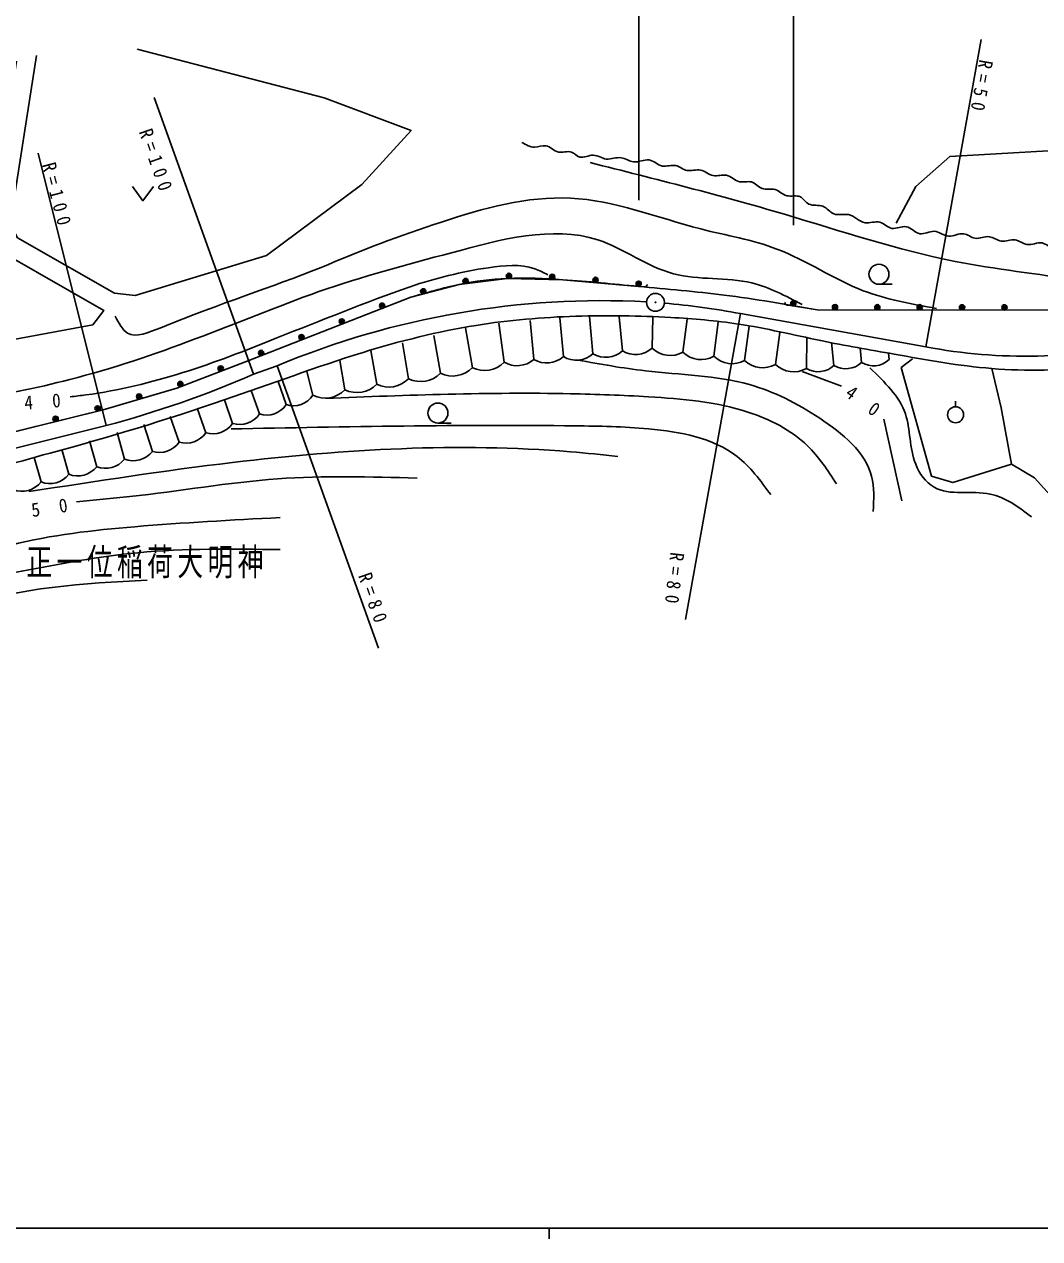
# Model space of a CAD drawing. Units: millimetres, scale not verified. Extents: x 40000 to 680000, y 20000 to 380000.
# Drawn here: x 118138 to 214580, y 204000 to 319343 of the extents above; entities that cross this region are included whole.
import ezdxf

# ---------------------------------------------------------------- set-up
doc = ezdxf.new("R2010")
doc.units = ezdxf.units.MM
doc.header["$LTSCALE"] = 1000
doc.layers.add('M-BGD', color=7, linetype='Continuous', lineweight=25)
doc.layers.add('M-TTL-BAND', color=7, linetype='Continuous', lineweight=25)
doc.styles.add('ＭＳ ゴシック', font='')
doc.styles.get('ＭＳ ゴシック').set_extended_font_data('MS Gothic')

msp = doc.modelspace()

# ---------------------------------------------------------------- linework, layer by layer
at = {"layer": 'M-BGD'}
for p, q in [((176513, 328497), (176513, 302632)), ((191210, 300270), (191210, 328497)), ((203764, 288706), (209007, 317882)), ((139908, 286100), (130487, 312390)), ((125902, 281225), (119461, 307088)), ((154857, 293411), (159457, 294634)), ((159457, 294634), (164001, 295198)), ((164001, 295198), (169296, 295085)), ((169296, 295085), (176469, 294447)), ((176469, 294447), (176967, 294402)), ((199316, 294653), (200566, 294653)), ((139461, 287403), (154857, 293411)), ((186147, 291872), (180924, 262810)), ((186147, 291872), (203764, 288706)), ((190650, 292668), (191144, 292591)), ((191144, 292591), (193433, 292231)), ((193433, 292231), (218335, 292193)), ((163720, 287254), (163225, 290950)), ((166529, 287521), (166178, 291221)), ((169338, 287787), (168988, 291478)), ((172147, 288053), (171811, 291602)), ((174956, 288320), (174649, 291563)), ((177765, 288586), (177820, 291519)), ((180696, 288199), (181111, 291343)), ((183626, 287811), (184055, 291058)), ((186556, 287424), (186985, 290667)), ((157666, 286205), (157044, 289793)), ((160693, 286729), (160038, 290509)), ((189486, 287036), (189889, 290083)), ((192416, 286649), (192452, 289568)), ((151612, 285155), (151056, 288359)), ((154639, 285680), (154050, 289076)), ((195040, 286931), (194805, 289112)), ((197663, 287214), (197513, 288612)), ((132636, 284790), (139461, 287403)), ((148585, 284631), (148100, 287425)), ((200287, 287496), (200220, 288113)), ((139908, 286100), (142168, 286909)), ((142168, 286909), (151780, 260086)), ((145557, 284106), (144974, 286357)), ((192024, 286377), (195749, 284972)), ((143015, 283218), (142244, 285424)), ((125632, 282728), (132636, 284790)), ((140472, 282330), (139696, 284553)), ((113187, 279660), (125632, 282728)), ((135387, 280554), (134570, 282893)), ((137929, 281442), (137147, 283682)), ((206590, 283018), (206590, 283538)), ((132844, 279666), (131992, 282105)), ((157425, 281470), (158675, 281470)), ((199782, 281839), (201494, 274077)), ((109879, 277234), (125902, 281225)), ((127657, 278052), (126966, 280568)), ((130301, 278778), (129502, 281343)), ((125014, 277325), (124343, 279766)), ((119727, 275872), (119090, 278190)), ((122370, 276599), (121720, 278964))]:
    msp.add_line(p, q, dxfattribs=at)
for points in [[(119283, 316377), (116786, 300364), (117492, 299061), (126720, 293796), (128674, 293579), (141135, 297382), (150200, 304113), (154868, 309270), (146618, 312364), (128867, 316978)], [(101533, 310026), (102673, 290756), (103759, 285762), (110598, 288205), (124657, 290810), (125689, 292168), (116135, 297650), (114941, 299767), (117384, 315835)], [(200945, 300440), (202813, 303927), (206051, 306791), (260470, 309905), (264331, 309531), (264704, 308659), (262712, 305173), (256361, 300191)], [(128411, 303936), (129411, 302576), (130411, 303936)], [(177288, 294625), (177285, 294585), (177259, 294527), (177225, 294480), (177171, 294434), (177118, 294409), (177047, 294395), (176967, 294402)], [(193433, 292231), (218335, 292193), (229904, 293132), (237667, 294144)], [(97454, 274566), (105619, 277470), (113293, 279691), (125632, 282728), (132636, 284790), (139461, 287403), (154857, 293411)], [(190650, 292668), (190571, 292681), (190523, 292698), (190468, 292737), (190433, 292773), (190410, 292817), (190390, 292881), (190387, 292932), (190392, 292962)], [(202483, 287581), (201427, 286752), (204292, 276425), (206327, 275822), (211905, 277555), (214091, 276274), (217332, 272656), (218840, 272204), (230749, 274013), (230599, 287204)], [(211905, 277555), (210925, 282907), (210040, 286648)]]:
    msp.add_lwpolyline(points, dxfattribs=at)
for centre, radius in [((199316, 295603), 950), ((164168, 295444), 250), ((164168, 295444), 150), ((164168, 295444), 50), ((168279, 295357), 250), ((168279, 295357), 150), ((168279, 295357), 50), ((172396, 295060), 250), ((156027, 293981), 250), ((156027, 293981), 150), ((160050, 294960), 250), ((160050, 294960), 150), ((160050, 294960), 50), ((172396, 295060), 150), ((172396, 295060), 50), ((176491, 294696), 250), ((176491, 294696), 150), ((176491, 294696), 50), ((156027, 293981), 50), ((178083, 292934), 850), ((191182, 292838), 250), ((191182, 292838), 150), ((152125, 292614), 250), ((152125, 292614), 150), ((152125, 292614), 50), ((178083, 292934), 34), ((191182, 292838), 50), ((195138, 292478), 250), ((195138, 292478), 150), ((195138, 292478), 50), ((199161, 292472), 250), ((199161, 292472), 150), ((199161, 292472), 50), ((203184, 292466), 250), ((203184, 292466), 150), ((203184, 292466), 50), ((207206, 292460), 250), ((207206, 292460), 150), ((207206, 292460), 50), ((211229, 292454), 250), ((211229, 292454), 150), ((211229, 292454), 50), ((148294, 291119), 250), ((148294, 291119), 150), ((148294, 291119), 50), ((144464, 289624), 250), ((144464, 289624), 150), ((144464, 289624), 50), ((140633, 288129), 250), ((140633, 288129), 150), ((140633, 288129), 50), ((136798, 286651), 250), ((136798, 286651), 150), ((136798, 286651), 50), ((132958, 285181), 250), ((132958, 285181), 150), ((132958, 285181), 50), ((129043, 283993), 250), ((129043, 283993), 150), ((129043, 283993), 50), ((125104, 282855), 250), ((125104, 282855), 150), ((125104, 282855), 50), ((157425, 282420), 950), ((206590, 282258), 760), ((121112, 281871), 250), ((121112, 281871), 150), ((121112, 281871), 50)]:
    msp.add_circle(centre, radius, dxfattribs=at)
for centre, radius, start, end in [((173013, 213095), 80000, 86.97464, 112.67819), ((171684, 213190), 80000, 79.58446, 84.80284), ((176183, 290326), 2351, 238.54712, 312.28693), ((179489, 290346), 2463, 225.5975, 299.3373), ((213144, 337818), 50000, 259.18724, 283.59581), ((161846, 289070), 2610, 243.77345, 315.89368), ((164947, 289260), 2351, 238.54712, 312.28693), ((167756, 289526), 2351, 238.54712, 312.28693), ((170565, 289793), 2351, 238.54712, 312.28693), ((173374, 290059), 2351, 238.54712, 312.28693), ((182419, 289958), 2463, 225.5975, 299.3373), ((185349, 289571), 2463, 225.5975, 299.3373), ((188279, 289183), 2463, 225.5975, 299.3373), ((196163, 288821), 2199, 239.27673, 313.01653), ((198787, 289104), 2199, 239.27673, 313.01653), ((100125, 377846), 100000, 284.93733, 293.44247), ((155792, 288021), 2610, 243.77345, 315.89368), ((158819, 288546), 2610, 243.77345, 315.89368), ((191210, 288796), 2463, 225.5975, 299.3373), ((193540, 288539), 2199, 239.27673, 313.01653), ((149738, 286972), 2610, 243.77345, 315.89368), ((152765, 287496), 2610, 243.77345, 315.89368), ((143694, 285357), 2244, 252.37962, 326.11942), ((146711, 286447), 2610, 243.77345, 315.89368), ((141151, 284469), 2244, 252.37962, 326.11942), ((136066, 282693), 2244, 252.37962, 326.11942), ((138609, 283581), 2244, 252.37962, 326.11942), ((133523, 281805), 2244, 252.37962, 326.11942), ((130980, 280917), 2244, 252.37962, 326.11942), ((125851, 279451), 2285, 248.49619, 322.23598), ((128495, 280178), 2285, 248.49619, 322.23598), ((123208, 278725), 2285, 248.49619, 322.23598), ((117920, 277272), 2285, 248.49619, 322.23598), ((120564, 277998), 2285, 248.49619, 322.23598)]:
    msp.add_arc(centre, radius, start, end, dxfattribs=at)
for points, knots in [([(165398, 308127), (165786, 307899), (166174, 307670), (166595, 307678), (166957, 307685), (167344, 307867), (167686, 307807), (168097, 307734), (168443, 307313), (168862, 307208), (169259, 307128), (169722, 307330), (170102, 307208), (170382, 307103), (170619, 306824), (170894, 306737), (171283, 306632), (171747, 306907), (172177, 306909), (172603, 306892), (172997, 306604), (173417, 306545), (173880, 306505), (174370, 306730), (174828, 306673), (175228, 306606), (175603, 306318), (176004, 306267), (176487, 306225), (177011, 306526), (177480, 306459), (177914, 306378), (178299, 305975), (178742, 305882), (179151, 305815), (179608, 306005), (180014, 305929), (180378, 305845), (180699, 305545), (181062, 305459), (181478, 305377), (181949, 305572), (182367, 305502), (182783, 305413), (183147, 305055), (183564, 304967), (183977, 304899), (184442, 305090), (184847, 305010), (185272, 304905), (185627, 304492), (186059, 304389), (186423, 304317), (186841, 304458), (187193, 304367), (187561, 304255), (187854, 303884), (188219, 303747), (188603, 303619), (189065, 303742), (189460, 303640), (189844, 303519), (190159, 303173), (190550, 303063), (190972, 302963), (191482, 303128), (191855, 302956), (192148, 302805), (192353, 302439), (192646, 302271), (193035, 302072), (193575, 302215), (193993, 302058), (194372, 301896), (194651, 301484), (195020, 301330), (195435, 301182), (195956, 301349), (196410, 301266), (196976, 301136), (197436, 300603), (197994, 300497), (198448, 300435), (198961, 300647), (199406, 300539), (199802, 300423), (200142, 300045), (200539, 299962), (200972, 299893), (201472, 300180), (201908, 300112), (202361, 300018), (202745, 299534), (203191, 299449), (203622, 299390), (204107, 299697), (204559, 299684), (205027, 299645), (205462, 299259), (205928, 299213), (206398, 299191), (206899, 299506), (207361, 299449), (207726, 299386), (208065, 299089), (208434, 299021), (208869, 298960), (209344, 299216), (209781, 299171), (210177, 299112), (210540, 298805), (210936, 298743), (211360, 298696), (211820, 298925), (212241, 298871), (212630, 298804), (212984, 298490), (213374, 298422), (213838, 298362), (214353, 298646), (214807, 298572), (215208, 298488), (215560, 298121), (215962, 298016), (216441, 297913), (216989, 298175), (217480, 298101), (217886, 298023), (218253, 297716), (218656, 297631), (219129, 297552), (219647, 297773), (220132, 297716), (220547, 297653), (220940, 297386), (221350, 297353), (221756, 297336), (222177, 297547), (222591, 297545), (223092, 297525), (223587, 297185), (224066, 297182), (224655, 297205), (225215, 297741), (225822, 297823), (226297, 297865), (226803, 297630), (227276, 297695), (227716, 297756), (228128, 298078), (228559, 298144), (228961, 298206), (229380, 298047), (229800, 297888)], [0, 0, 0, 0, 1, 1, 1, 2, 2, 2, 3, 3, 3, 4, 4, 4, 5, 5, 5, 6, 6, 6, 7, 7, 7, 8, 8, 8, 9, 9, 9, 10, 10, 10, 11, 11, 11, 12, 12, 12, 13, 13, 13, 14, 14, 14, 15, 15, 15, 16, 16, 16, 17, 17, 17, 18, 18, 18, 19, 19, 19, 20, 20, 20, 21, 21, 21, 22, 22, 22, 23, 23, 23, 24, 24, 24, 25, 25, 25, 26, 26, 26, 27, 27, 27, 28, 28, 28, 29, 29, 29, 30, 30, 30, 31, 31, 31, 32, 32, 32, 33, 33, 33, 34, 34, 34, 35, 35, 35, 36, 36, 36, 37, 37, 37, 38, 38, 38, 39, 39, 39, 40, 40, 40, 41, 41, 41, 42, 42, 42, 43, 43, 43, 44, 44, 44, 45, 45, 45, 46, 46, 46, 47, 47, 47, 48, 48, 48, 49, 49, 49, 50, 50, 50, 51, 51, 51, 51]), ([(171889, 306201), (178058, 304654), (184227, 303107), (190349, 301293), (195733, 299698), (201081, 297897), (206539, 296824), (210400, 296065), (214317, 295671), (218276, 294993), (220243, 294626), (222225, 294169), (224137, 294407), (226064, 294659), (227917, 295624), (229851, 296018), (231669, 296377), (233559, 296221), (235418, 296311), (239136, 296490), (242690, 297290), (246480, 298143), (248443, 298584), (250470, 299040), (252275, 298509), (253192, 298239), (254053, 297715), (254913, 297190)], [0, 0, 0, 0, 1, 1, 1, 2, 2, 2, 3, 3, 3, 4, 4, 4, 5, 5, 5, 6, 6, 6, 7, 7, 7, 8, 8, 8, 9, 9, 9, 9]), ([(126779, 291623), (127117, 290960), (127455, 290298), (127951, 290011), (128747, 289552), (129950, 290057), (131101, 290524), (136971, 292907), (141482, 294315), (146339, 296238), (150081, 297861), (153846, 299298), (157767, 300560), (161750, 301898), (165913, 303012), (170001, 302831), (174168, 302618), (178241, 300994), (182381, 299901), (184829, 299282), (187305, 298881), (189617, 297996), (192431, 296919), (195002, 295126), (197822, 294040), (200039, 293187), (202410, 292771), (204781, 292355)], [0, 0, 0, 0, 1, 1, 1, 2, 2, 2, 3, 3, 3, 4, 4, 4, 5, 5, 5, 6, 6, 6, 7, 7, 7, 8, 8, 8, 9, 9, 9, 9]), ([(83995, 277484), (85961, 277218), (87926, 276953), (89710, 277411), (92051, 278013), (94078, 279863), (96376, 280854), (98391, 281723), (100614, 281931), (102823, 282173), (109466, 283086), (116072, 283908), (122455, 285616), (130539, 287607), (138223, 291071), (146117, 293967), (150221, 295359), (154357, 296517), (158701, 297630), (163348, 298916), (168276, 300247), (172620, 298875), (175052, 298049), (177286, 296319), (179799, 295652), (182193, 295016), (184840, 295346), (187246, 294773), (188910, 294377), (190459, 293549), (192008, 292722)], [0, 0, 0, 0, 1, 1, 1, 2, 2, 2, 3, 3, 3, 4, 4, 4, 5, 5, 5, 6, 6, 6, 7, 7, 7, 8, 8, 8, 9, 9, 9, 10, 10, 10, 10]), ([(122483, 283965), (122989, 284018), (123494, 284077), (123998, 284146), (130245, 284977), (136264, 287153), (142137, 289567), (146348, 291194), (150482, 292914), (154777, 294420), (157186, 295208), (159631, 295838), (162225, 296226), (163716, 296449), (165255, 296592), (166626, 296113), (167051, 295964), (167459, 295756), (167868, 295548)], [0, 0, 0, 0, 1, 1, 1, 2, 2, 2, 3, 3, 3, 4, 4, 4, 5, 5, 5, 6, 6, 6, 6]), ([(154857, 293411), (156380, 293863), (157903, 294314), (159457, 294634), (160952, 294942), (162475, 295128), (164001, 295198), (165766, 295278), (167533, 295203), (169296, 295085), (171695, 294912), (174080, 294670), (176469, 294447), (179183, 294193), (181903, 293963), (184608, 293620), (187562, 293247), (190498, 292739), (193433, 292231)], [0, 0, 0, 0, 1, 1, 1, 2, 2, 2, 3, 3, 3, 4, 4, 4, 5, 5, 5, 6, 6, 6, 6]), ([(87629, 260476), (90904, 263520), (94180, 266565), (97752, 269279), (99889, 270902), (102132, 272407), (104548, 273547), (106371, 274407), (108292, 275059), (110224, 275660), (113668, 276724), (117132, 277645), (120586, 278617), (126155, 280117), (131674, 281774), (137119, 283672), (141519, 285162), (145865, 286803), (150311, 288181), (153829, 289260), (157409, 290159), (161042, 290750), (164177, 291254), (167353, 291509), (170531, 291620), (173535, 291710), (176536, 291665), (179534, 291496), (181685, 291371), (183833, 291198), (185957, 290874), (188587, 290467), (191180, 289844), (193788, 289299), (196099, 288824), (198423, 288433), (200749, 288015), (203831, 287459), (206918, 286902), (210040, 286648), (213333, 286381), (216665, 286448), (219943, 286855), (223215, 287251), (226437, 287968), (229639, 288761), (232598, 289497), (235538, 290262), (238518, 290874), (240885, 291365), (243280, 291731), (245686, 291993), (247778, 292218), (249879, 292350), (251984, 292407), (255202, 292484), (258424, 292386), (261625, 292076), (264198, 291824), (266758, 291453), (269291, 290957), (273663, 290086), (277956, 288872), (282301, 287891), (284890, 287315), (287499, 286848), (290100, 286316), (291960, 285936), (293816, 285521), (295694, 285280), (297422, 285058), (299168, 284983), (300915, 284907)], [0, 0, 0, 0, 1, 1, 1, 2, 2, 2, 3, 3, 3, 4, 4, 4, 5, 5, 5, 6, 6, 6, 7, 7, 7, 8, 8, 8, 9, 9, 9, 10, 10, 10, 11, 11, 11, 12, 12, 12, 13, 13, 13, 14, 14, 14, 15, 15, 15, 16, 16, 16, 17, 17, 17, 18, 18, 18, 19, 19, 19, 20, 20, 20, 21, 21, 21, 22, 22, 22, 23, 23, 23, 24, 24, 24, 24]), ([(170741, 287449), (172857, 287064), (174973, 286679), (177129, 286432), (180450, 286052), (183868, 286000), (187003, 285125), (189333, 284475), (191507, 283370), (193682, 281931), (195856, 280492), (198032, 278719), (198618, 276414), (198883, 275373), (198823, 274224), (198763, 273074)], [0, 0, 0, 0, 1, 1, 1, 2, 2, 2, 3, 3, 3, 4, 4, 4, 5, 5, 5, 5]), ([(198446, 286703), (199849, 285362), (201252, 284020), (201821, 282349), (202326, 280867), (202173, 279125), (202801, 277560), (203158, 276667), (203769, 275832), (204542, 275383), (206032, 274517), (208123, 275085), (209876, 274730), (211339, 274433), (212567, 273493), (213795, 272553)], [0, 0, 0, 0, 1, 1, 1, 2, 2, 2, 3, 3, 3, 4, 4, 4, 5, 5, 5, 5]), ([(146784, 283819), (154530, 284114), (162277, 284410), (170015, 284254), (172483, 284204), (174950, 284109), (177420, 283964), (180602, 283777), (183790, 283509), (186857, 282512), (188946, 281833), (190979, 280817), (192520, 279318), (193601, 278266), (194440, 276977), (195279, 275688)], [0, 0, 0, 0, 1, 1, 1, 2, 2, 2, 3, 3, 3, 4, 4, 4, 5, 5, 5, 5]), ([(137782, 280915), (148732, 281123), (159682, 281331), (170450, 281205), (172750, 281178), (175041, 281136), (177420, 280915), (180427, 280635), (183576, 280069), (185841, 278301), (187083, 277332), (188059, 276002), (189035, 274671)], [0, 0, 0, 0, 1, 1, 1, 2, 2, 2, 3, 3, 3, 4, 4, 4, 4]), ([(118616, 274962), (125037, 275958), (131458, 276954), (137927, 277720), (148574, 278983), (159352, 279624), (170015, 278737), (171517, 278612), (173016, 278457), (174516, 278301)], [0, 0, 0, 0, 1, 1, 1, 2, 2, 2, 3, 3, 3, 3]), ([(123106, 273999), (124788, 274179), (126482, 274314), (128166, 274492), (132885, 274991), (137520, 275828), (142202, 276167), (146587, 276485), (151014, 276366), (155441, 276247)], [0, 0, 0, 0, 1, 1, 1, 2, 2, 2, 3, 3, 3, 3]), ([(91821, 257511), (93467, 258768), (95114, 260026), (96837, 261168), (101180, 264048), (106004, 266198), (110921, 267993), (112883, 268709), (114860, 269368), (116874, 269880), (120708, 270854), (124674, 271291), (128635, 271622), (133238, 272008), (137833, 272251), (142428, 272494)], [0, 0, 0, 0, 1, 1, 1, 2, 2, 2, 3, 3, 3, 4, 4, 4, 5, 5, 5, 5]), ([(93985, 255980), (95764, 257473), (97543, 258967), (99451, 260297), (103346, 263015), (107777, 265054), (112373, 266250), (114194, 266724), (116041, 267066), (117890, 267412), (121554, 268097), (125225, 268797), (128925, 269154), (133398, 269586), (137913, 269515), (142428, 269444)], [0, 0, 0, 0, 1, 1, 1, 2, 2, 2, 3, 3, 3, 4, 4, 4, 5, 5, 5, 5]), ([(96605, 254127), (101590, 257995), (106575, 261864), (112228, 263927), (117671, 265914), (123734, 266227), (129796, 266541)], [0, 0, 0, 0, 1, 1, 1, 2, 2, 2, 2])]:
    msp.add_open_spline(points, degree=3, knots=knots, dxfattribs=at)
at = {"layer": 'M-TTL-BAND'}
for p, q in [((40000, 205000), (579000, 205000)), ((168000, 205000), (168000, 204000))]:
    msp.add_line(p, q, dxfattribs=at)

# ---------------------------------------------------------------- texts
at = {"layer": 'M-BGD', "char_height": 1320, "attachment_point": 7, "style": 'ＭＳ ゴシック'}
for s, insert, rotation in [('\\T1.67;\\W0.9;R=50', (208833, 316051), 260.2), ('\\T1.63;\\W0.9;R=100', (128984, 309134), 289.2), ('\\T1.63;\\W0.9;R=100', (119793, 306014), 284.7), ('\\T3.27;\\W0.9;40', (118201, 282714), 4.2), ('\\T3.27;\\W0.9;40', (195994, 284046), 324.1), ('\\T3.27;\\W0.9;50', (118917, 272520), 8.5), ('\\T1.67;\\W0.9;R=80', (179495, 269248), 263.7), ('\\T1.67;\\W0.9;R=80', (149812, 266971), 289.2)]:
    msp.add_mtext(s, dxfattribs=dict(at, insert=insert, rotation=rotation))
at = {"layer": 'M-BGD', "insert": (118341, 266690), "char_height": 2566, "attachment_point": 7, "style": 'ＭＳ ゴシック'}
msp.add_mtext('\\T1.17;\\W0.7;正一位稲荷大明神', dxfattribs=at)

doc.saveas('drawing.dxf')
